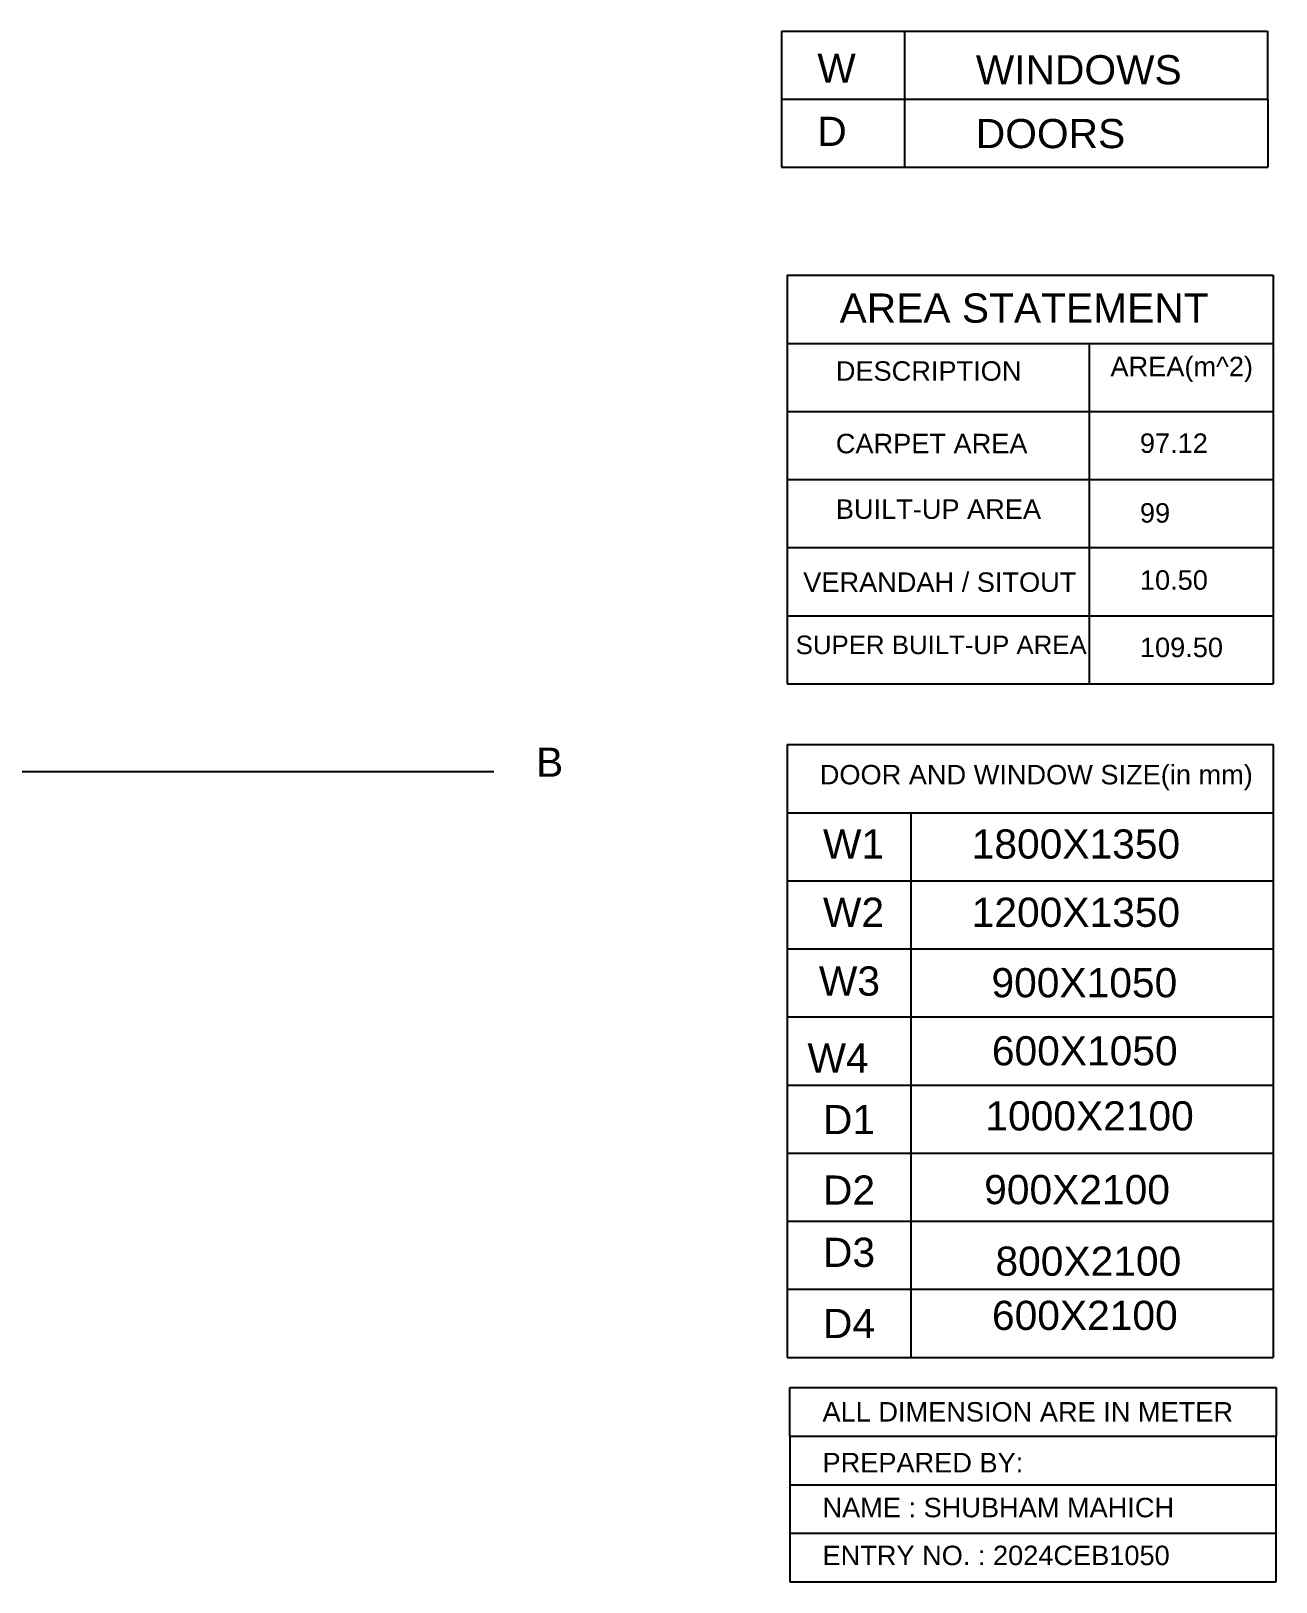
# Model space of a CAD drawing. Header units: inches. Extents: x -0.7 to 30.4, y -14.5 to 29.4.
# Drawn here: x 17.64 to 30.45, y 3.57 to 19.51 of the extents above; entities that cross this region are included whole.
import ezdxf

# ---------------------------------------------------------------- set-up
doc = ezdxf.new("R2010")
doc.units = ezdxf.units.IN
doc.header["$MEASUREMENT"] = 0
doc.styles.get("Standard").update_dxf_attribs({"font": 'arial.ttf'})

msp = doc.modelspace()

# ---------------------------------------------------------------- linework, layer by layer
for p, q in [((25.359, 19.512), (30.359, 19.512)), ((25.359, 18.812), (30.359, 18.812)), ((25.359, 18.112), (30.36, 18.112)), ((25.418, 17.001), (30.418, 17.001)), ((25.418, 17.001), (25.418, 16.301)), ((30.418, 17.001), (30.418, 12.801)), ((25.418, 16.301), (30.418, 16.301)), ((25.418, 16.301), (25.418, 15.601)), ((28.524, 16.301), (28.524, 12.801)), ((25.418, 15.601), (30.418, 15.601)), ((25.418, 15.601), (25.418, 12.801)), ((25.418, 14.901), (30.418, 14.901)), ((25.418, 14.201), (30.418, 14.201)), ((25.418, 13.501), (30.418, 13.501)), ((25.418, 12.801), (30.418, 12.801)), ((25.418, 12.176), (30.418, 12.176)), ((25.418, 12.176), (25.418, 11.476)), ((30.418, 12.176), (30.418, 6.576)), ((25.418, 11.476), (30.418, 11.476)), ((25.418, 11.476), (25.418, 10.776)), ((26.688, 11.476), (26.688, 6.576)), ((25.418, 10.776), (30.418, 10.776)), ((25.418, 10.776), (25.418, 6.576)), ((25.418, 9.376), (30.418, 9.376)), ((25.418, 8.676), (30.418, 8.676)), ((25.418, 7.976), (30.418, 7.976)), ((25.418, 7.276), (30.418, 7.276)), ((25.418, 6.576), (30.418, 6.576)), ((25.418, 5.876), (30.418, 5.876)), ((25.446, 5.067), (25.446, 5.567)), ((25.446, 5.567), (30.446, 5.567)), ((30.446, 5.567), (30.446, 5.067)), ((25.446, 5.067), (25.446, 3.567)), ((25.446, 5.067), (30.446, 5.067)), ((30.446, 3.567), (30.446, 5.067)), ((25.446, 4.567), (30.446, 4.567)), ((25.446, 4.067), (30.446, 4.067)), ((25.446, 3.567), (30.446, 3.567))]:
    msp.add_line(p, q)
at = {"color": 7, "true_color": 0xffffff}
for p, q in [((25.359, 19.512), (25.359, 18.112)), ((26.629, 18.112), (26.629, 19.512)), ((30.359, 19.512), (30.36, 18.112)), ((25.418, 10.776), (25.418, 10.076)), ((25.418, 10.076), (30.418, 10.076)), ((25.418, 6.576), (25.418, 5.876)), ((26.688, 6.576), (26.688, 5.876)), ((30.418, 6.576), (30.418, 5.876))]:
    msp.add_line(p, q, dxfattribs=at)
at = {"color": 3}
msp.add_line((0.044, 11.901), (22.401, 11.901), dxfattribs=at)

# ---------------------------------------------------------------- texts
at = {"attachment_point": 1}
for s, width, insert, char_height in [('W', 1.63318, (25.728, 19.28), 0.3), ('WINDOWS', 1.63318, (27.358, 19.264), 0.3), ('D', 1.63318, (25.728, 18.631), 0.3), ('DOORS', 1.63318, (27.358, 18.608), 0.3), ('AREA STATEMENT', 10.5998, (25.957, 16.814), 0.3), ('DESCRIPTION', 5.04383, (25.918, 16.117), 0.2), ('AREA(m^ 2)', 3.22914, (28.743, 16.163), 0.2), ('CARPET AREA', 5.04383, (25.918, 15.371), 0.2), ('97.12', 3.22914, (29.046, 15.375), 0.2), ('BUILT-UP AREA', 5.04383, (25.918, 14.697), 0.2), ('99', 3.22914, (29.046, 14.658), 0.2), ('VERANDAH / SITOUT', 5.04383, (25.583, 13.946), 0.2), ('10.50', 3.22914, (29.046, 13.968), 0.2), ('SUPER BUILT-UP AREA', 5.04383, (25.505, 13.296), 0.19), ('109.50', 3.22914, (29.046, 13.275), 0.2), ('DOOR AND WINDOW SIZE(in mm)', 10.56973, (25.753, 11.967), 0.2), ('W1', 1.63318, (25.786, 11.304), 0.3), ('\\pxqc;1800X1350', 1.63318, (27.571, 11.304), 0.3), ('W2', 1.63318, (25.786, 10.602), 0.3), ('\\pxqc;1200X1350', 1.63318, (27.571, 10.602), 0.3), ('W3', 1.63318, (25.744, 9.895), 0.3), ('900X1050', 1.63318, (27.519, 9.878), 0.3), ('W4', 1.63318, (25.627, 9.103), 0.3), ('600X1050', 1.63318, (27.523, 9.178), 0.3), ('D1', 1.63318, (25.786, 8.471), 0.3), ('1000X2100', 1.63318, (27.456, 8.509), 0.3), ('D2', 1.63318, (25.786, 7.746), 0.3), ('900X2100', 1.63318, (27.444, 7.751), 0.3), ('D3', 1.63318, (25.786, 7.106), 0.3), ('800X2100', 1.63318, (27.56, 7.015), 0.3), ('600X2100', 1.63318, (27.524, 6.458), 0.3), ('D4', 1.63318, (25.786, 6.375), 0.3), ('ALL DIMENSION ARE IN METER', 10.56973, (25.781, 5.416), 0.2), ('PREPARED BY:', 10.56973, (25.781, 4.894), 0.2), ('NAME : SHUBHAM MAHICH', 10.56973, (25.781, 4.432), 0.2), ('ENTRY NO. : 2024CEB1050', 10.56973, (25.781, 3.94), 0.2)]:
    msp.add_mtext_dynamic_manual_height_columns(s, width=width, gutter_width=1.5, heights=[0], dxfattribs=dict(at, insert=insert, char_height=char_height))
at = {"color": 3, "insert": (22.835, 12.145), "char_height": 0.3, "attachment_point": 1}
msp.add_mtext_dynamic_manual_height_columns('B', width=1.63318, gutter_width=1.5, heights=[0], dxfattribs=at)

doc.saveas('drawing.dxf')
